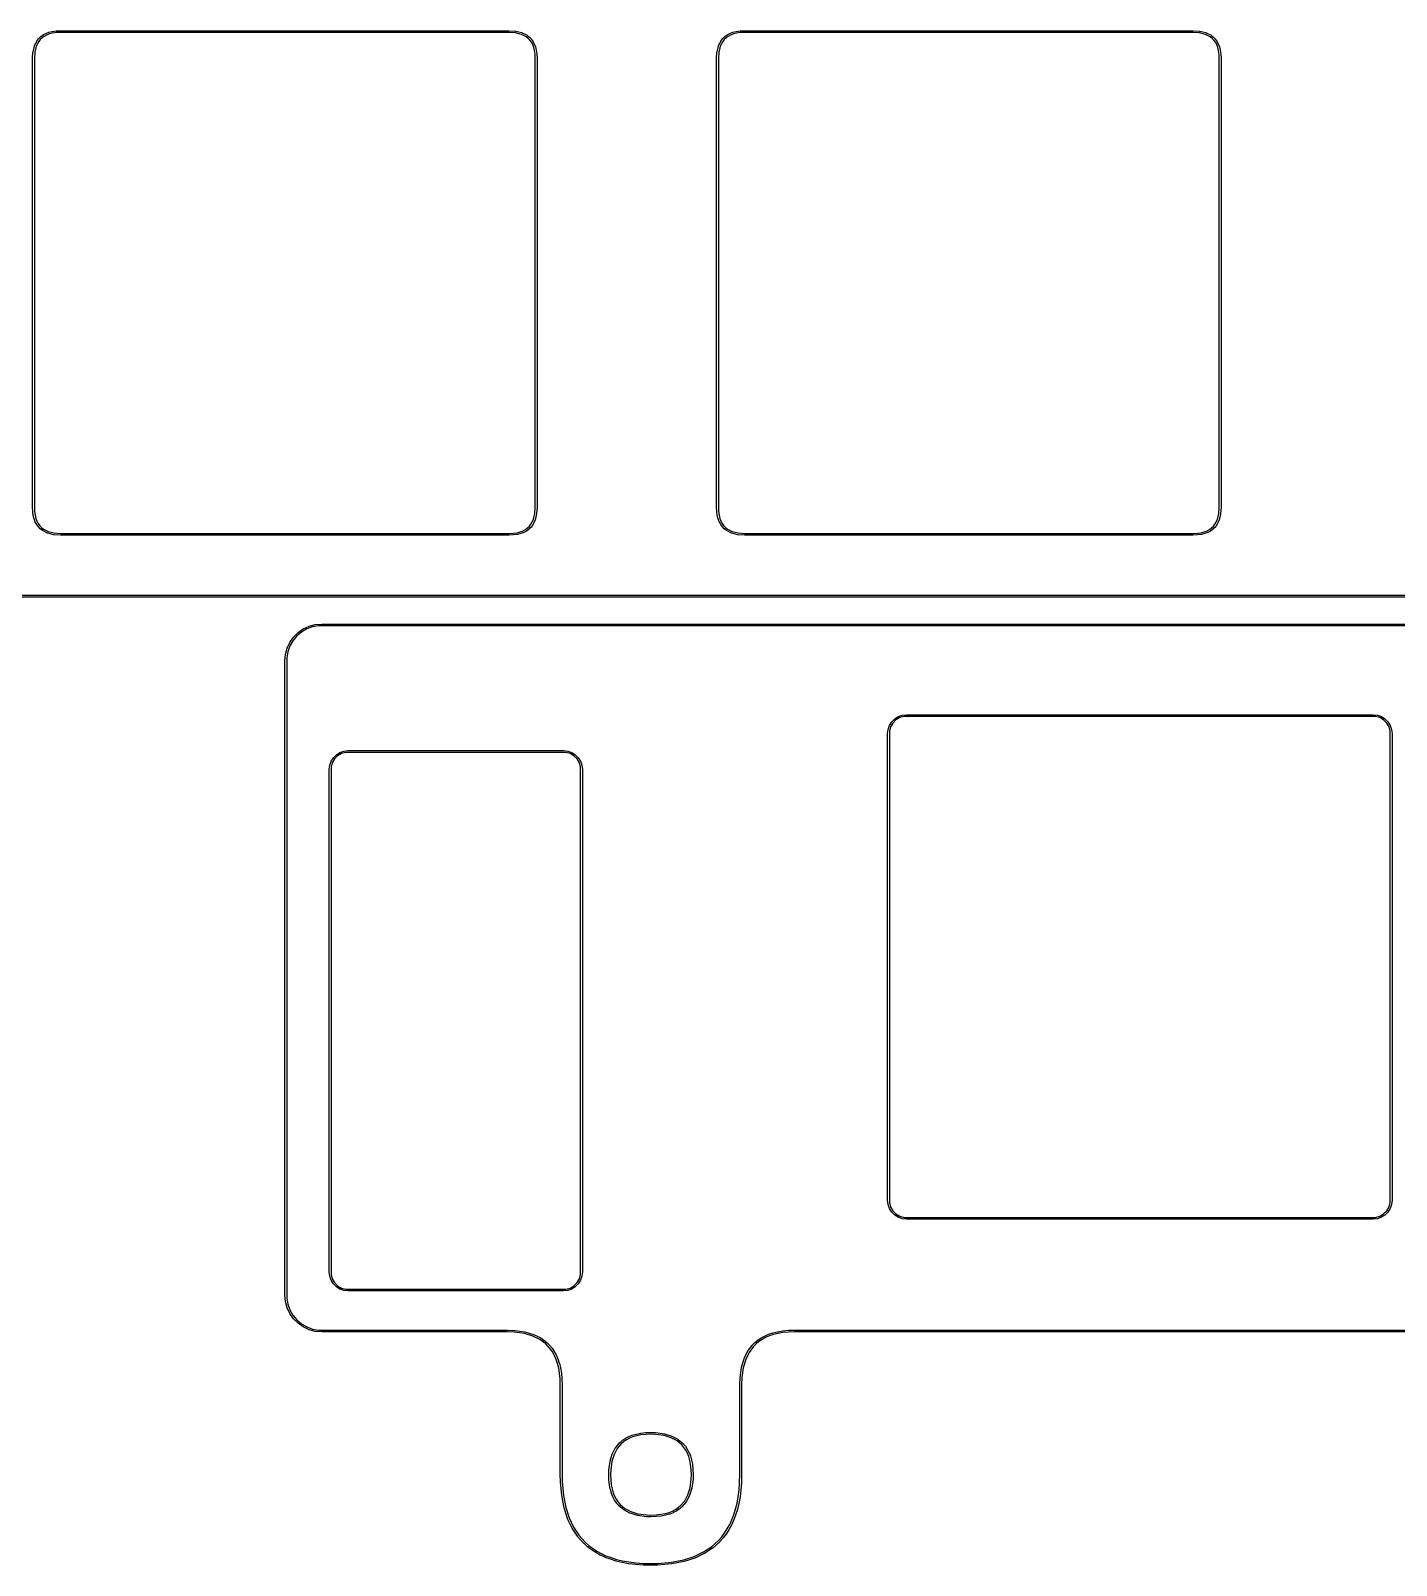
# Model space of a CAD drawing. Extents: x 16 to 363, y -178 to -8.
# Drawn here: x 194.14 to 232.17, y -141.68 to -98.94 of the extents above; entities that cross this region are included whole.
import ezdxf

# ---------------------------------------------------------------- set-up
doc = ezdxf.new("R2010")
doc.units = 0
doc.layers.add('BLACK', color=7, linetype='CONTINUOUS')

msp = doc.modelspace()

# ---------------------------------------------------------------- linework, layer by layer
at = {"layer": 'BLACK', "linetype": 'CONTINUOUS'}
for p, q in [((194.316805, -99.211196), (194.362301, -99.153504)), ((194.362301, -99.153504), (194.363612, -99.152384)), ((194.363612, -99.152384), (194.364599, -99.150968)), ((194.364599, -99.150968), (194.417193, -99.100374)), ((194.450606, -99.13761), (194.400498, -99.185813)), ((194.417193, -99.100374), (194.418659, -99.099434)), ((194.418659, -99.099434), (194.419844, -99.098155)), ((194.419844, -99.098155), (194.481496, -99.053428)), ((194.50949, -99.09489), (194.450606, -99.13761)), ((194.481496, -99.053428), (194.483034, -99.05272)), ((194.483034, -99.05272), (194.484342, -99.051642)), ((194.484342, -99.051642), (194.553537, -99.01446)), ((194.575792, -99.059262), (194.50949, -99.09489)), ((194.553537, -99.01446), (194.555084, -99.013986)), ((194.555084, -99.013986), (194.556451, -99.013128)), ((194.556451, -99.013128), (194.638279, -98.981873)), ((194.65473, -99.029112), (194.575792, -99.059262)), ((194.638279, -98.981873), (194.639751, -98.981622)), ((194.639751, -98.981622), (194.6411, -98.980983)), ((194.6411, -98.980983), (194.731452, -98.958255)), ((194.742345, -99.007073), (194.65473, -99.029112)), ((194.731452, -98.958255), (194.732811, -98.958186)), ((194.732811, -98.958186), (194.734095, -98.95774)), ((194.734095, -98.95774), (194.841571, -98.94274)), ((194.847294, -98.992425), (194.742345, -99.007073)), ((194.841571, -98.94274), (194.842784, -98.94281)), ((194.842784, -98.94281), (194.843963, -98.942523)), ((194.843963, -98.942523), (194.961437, -98.937523)), ((194.963023, -98.9875), (194.847294, -98.992425)), ((194.961437, -98.937523), (194.961969, -98.937605)), ((194.961969, -98.937605), (194.9625, -98.9375)), ((194.9625, -98.9375), (207.4625, -98.9375)), ((207.461672, -98.9875), (194.963023, -98.9875)), ((207.632931, -98.998803), (207.461672, -98.9875)), ((207.4625, -98.9375), (207.463317, -98.937662)), ((207.463317, -98.937662), (207.464146, -98.937554)), ((207.464146, -98.937554), (207.638384, -98.949054)), ((207.801888, -99.039968), (207.632931, -98.998803)), ((207.638384, -98.949054), (207.640486, -98.949618)), ((207.640486, -98.949618), (207.642656, -98.949711)), ((207.642656, -98.949711), (207.816553, -98.99208)), ((207.934782, -99.107595), (207.801888, -99.039968)), ((207.816553, -98.99208), (207.819181, -98.993302)), ((207.819181, -98.993302), (207.821973, -98.994088)), ((207.821973, -98.994088), (207.959661, -99.064154)), ((207.989186, -99.150498), (207.934782, -99.107595)), ((207.959661, -99.064154), (207.961601, -99.065682)), ((207.961601, -99.065682), (207.963804, -99.066805)), ((207.963804, -99.066805), (208.021496, -99.112301)), ((208.037389, -99.200606), (207.989186, -99.150498)), ((208.021496, -99.112301), (208.022615, -99.113612)), ((208.022615, -99.113612), (208.024032, -99.114599)), ((208.024032, -99.114599), (208.074626, -99.167193)), ((213.366805, -99.211196), (213.412301, -99.153504)), ((213.412301, -99.153504), (213.413612, -99.152384)), ((213.413612, -99.152384), (213.414599, -99.150968)), ((213.414599, -99.150968), (213.467193, -99.100374)), ((213.500606, -99.13761), (213.450498, -99.185813)), ((213.467193, -99.100374), (213.468659, -99.099434)), ((213.468659, -99.099434), (213.469844, -99.098155)), ((213.469844, -99.098155), (213.531496, -99.053428)), ((213.55949, -99.09489), (213.500606, -99.13761)), ((213.531496, -99.053428), (213.533034, -99.05272)), ((213.533034, -99.05272), (213.534342, -99.051642)), ((213.534342, -99.051642), (213.603537, -99.01446)), ((213.625792, -99.059262), (213.55949, -99.09489)), ((213.603537, -99.01446), (213.605084, -99.013986)), ((213.605084, -99.013986), (213.606451, -99.013128)), ((213.606451, -99.013128), (213.688279, -98.981873)), ((213.70473, -99.029112), (213.625792, -99.059262)), ((213.688279, -98.981873), (213.689751, -98.981622)), ((213.689751, -98.981622), (213.6911, -98.980983)), ((213.6911, -98.980983), (213.781452, -98.958255)), ((213.792345, -99.007073), (213.70473, -99.029112)), ((213.781452, -98.958255), (213.782811, -98.958186)), ((213.782811, -98.958186), (213.784095, -98.95774)), ((213.784095, -98.95774), (213.891571, -98.94274)), ((213.897294, -98.992425), (213.792345, -99.007073)), ((213.891571, -98.94274), (213.892784, -98.94281)), ((213.892784, -98.94281), (213.893963, -98.942523)), ((213.893963, -98.942523), (214.011437, -98.937523)), ((214.013023, -98.9875), (213.897294, -98.992425)), ((214.011437, -98.937523), (214.011969, -98.937605)), ((214.011969, -98.937605), (214.0125, -98.9375)), ((214.0125, -98.9375), (226.5125, -98.9375)), ((226.511672, -98.9875), (214.013023, -98.9875)), ((226.682931, -98.998803), (226.511672, -98.9875)), ((226.5125, -98.9375), (226.513317, -98.937662)), ((226.513317, -98.937662), (226.514146, -98.937554)), ((226.514146, -98.937554), (226.688384, -98.949054)), ((226.851888, -99.039968), (226.682931, -98.998803)), ((226.688384, -98.949054), (226.690486, -98.949618)), ((226.690486, -98.949618), (226.692656, -98.949711)), ((226.692656, -98.949711), (226.866553, -98.99208)), ((226.984782, -99.107595), (226.851888, -99.039968)), ((226.866553, -98.99208), (226.869181, -98.993302)), ((226.869181, -98.993302), (226.871973, -98.994088)), ((226.871973, -98.994088), (227.009661, -99.064154)), ((227.039186, -99.150498), (226.984782, -99.107595)), ((227.009661, -99.064154), (227.011601, -99.065682)), ((227.011601, -99.065682), (227.013804, -99.066805)), ((227.013804, -99.066805), (227.071496, -99.112301)), ((227.087389, -99.200606), (227.039186, -99.150498)), ((227.071496, -99.112301), (227.072615, -99.113612)), ((227.072615, -99.113612), (227.074032, -99.114599)), ((227.074032, -99.114599), (227.124626, -99.167193)), ((194.187554, -99.710854), (194.199054, -99.536616)), ((194.199054, -99.536616), (194.199618, -99.534513)), ((194.199618, -99.534513), (194.199711, -99.532344)), ((194.199711, -99.532344), (194.24208, -99.358447)), ((194.248803, -99.542068), (194.2375, -99.713327)), ((194.24208, -99.358447), (194.243302, -99.355818)), ((194.243302, -99.355818), (194.244088, -99.353027)), ((194.244088, -99.353027), (194.314154, -99.215339)), ((194.289968, -99.373111), (194.248803, -99.542068)), ((194.357595, -99.240217), (194.289968, -99.373111)), ((194.314154, -99.215339), (194.315682, -99.213398)), ((194.315682, -99.213398), (194.316805, -99.211196)), ((194.400498, -99.185813), (194.357595, -99.240217)), ((208.080109, -99.25949), (208.037389, -99.200606)), ((208.074626, -99.167193), (208.075565, -99.168659)), ((208.075565, -99.168659), (208.076845, -99.169844)), ((208.076845, -99.169844), (208.121572, -99.231496)), ((208.115737, -99.325792), (208.080109, -99.25949)), ((208.145887, -99.40473), (208.115737, -99.325792)), ((208.121572, -99.231496), (208.122279, -99.233034)), ((208.122279, -99.233034), (208.123358, -99.234342)), ((208.123358, -99.234342), (208.16054, -99.303537)), ((208.167926, -99.492345), (208.145887, -99.40473)), ((208.16054, -99.303537), (208.161013, -99.305084)), ((208.161013, -99.305084), (208.161872, -99.306451)), ((208.161872, -99.306451), (208.193127, -99.388279)), ((208.182574, -99.597294), (208.167926, -99.492345)), ((208.193127, -99.388279), (208.193377, -99.389751)), ((208.193377, -99.389751), (208.194017, -99.3911)), ((208.194017, -99.3911), (208.216745, -99.481452)), ((208.216745, -99.481452), (208.216813, -99.482811)), ((208.216813, -99.482811), (208.21726, -99.484095)), ((208.21726, -99.484095), (208.23226, -99.591571)), ((213.237554, -99.710854), (213.249054, -99.536616)), ((213.249054, -99.536616), (213.249618, -99.534513)), ((213.249618, -99.534513), (213.249711, -99.532344)), ((213.249711, -99.532344), (213.29208, -99.358447)), ((213.298803, -99.542068), (213.2875, -99.713327)), ((213.29208, -99.358447), (213.293302, -99.355818)), ((213.293302, -99.355818), (213.294088, -99.353027)), ((213.294088, -99.353027), (213.364154, -99.215339)), ((213.339968, -99.373111), (213.298803, -99.542068)), ((213.407595, -99.240217), (213.339968, -99.373111)), ((213.364154, -99.215339), (213.365682, -99.213398)), ((213.365682, -99.213398), (213.366805, -99.211196)), ((213.450498, -99.185813), (213.407595, -99.240217)), ((227.130109, -99.25949), (227.087389, -99.200606)), ((227.124626, -99.167193), (227.125565, -99.168659)), ((227.125565, -99.168659), (227.126845, -99.169844)), ((227.126845, -99.169844), (227.171572, -99.231496)), ((227.165737, -99.325792), (227.130109, -99.25949)), ((227.195887, -99.40473), (227.165737, -99.325792)), ((227.171572, -99.231496), (227.172279, -99.233034)), ((227.172279, -99.233034), (227.173358, -99.234342)), ((227.173358, -99.234342), (227.21054, -99.303537)), ((227.217926, -99.492345), (227.195887, -99.40473)), ((227.21054, -99.303537), (227.211013, -99.305084)), ((227.211013, -99.305084), (227.211872, -99.306451)), ((227.211872, -99.306451), (227.243127, -99.388279)), ((227.232574, -99.597294), (227.217926, -99.492345)), ((227.243127, -99.388279), (227.243377, -99.389751)), ((227.243377, -99.389751), (227.244017, -99.3911)), ((227.244017, -99.3911), (227.266745, -99.481452)), ((227.266745, -99.481452), (227.266813, -99.482811)), ((227.266813, -99.482811), (227.26726, -99.484095)), ((227.26726, -99.484095), (227.28226, -99.591571)), ((194.1875, -99.7125), (194.187662, -99.711682)), ((194.1875, -112.2125), (194.1875, -99.7125)), ((194.187662, -99.711682), (194.187554, -99.710854)), ((194.2375, -99.713327), (194.2375, -112.211977)), ((208.1875, -99.713022), (208.182574, -99.597294)), ((208.1875, -112.211672), (208.1875, -99.713022)), ((208.23226, -99.591571), (208.232189, -99.592784)), ((208.232189, -99.592784), (208.232477, -99.593963)), ((208.232477, -99.593963), (208.237477, -99.711437)), ((208.237477, -99.711437), (208.237394, -99.711969)), ((208.237394, -99.711969), (208.2375, -99.7125)), ((208.2375, -99.7125), (208.2375, -112.2125)), ((213.2375, -99.7125), (213.237662, -99.711682)), ((213.2375, -112.2125), (213.2375, -99.7125)), ((213.237662, -99.711682), (213.237554, -99.710854)), ((213.2875, -99.713327), (213.2875, -112.211977)), ((227.2375, -99.713022), (227.232574, -99.597294)), ((227.2375, -112.211672), (227.2375, -99.713022)), ((227.28226, -99.591571), (227.282189, -99.592784)), ((227.282189, -99.592784), (227.282477, -99.593963)), ((227.282477, -99.593963), (227.287477, -99.711437)), ((227.287477, -99.711437), (227.287394, -99.711969)), ((227.287394, -99.711969), (227.2875, -99.7125)), ((227.2875, -99.7125), (227.2875, -112.2125)), ((194.187605, -112.21303), (194.1875, -112.2125)), ((194.187523, -112.213563), (194.187605, -112.21303)), ((194.192523, -112.331037), (194.187523, -112.213563)), ((194.19281, -112.332215), (194.192523, -112.331037)), ((194.19274, -112.33343), (194.19281, -112.332215)), ((194.20774, -112.440905), (194.19274, -112.33343)), ((194.2375, -112.211977), (194.242425, -112.327705)), ((194.242425, -112.327705), (194.257072, -112.432653)), ((208.135031, -112.551888), (208.176196, -112.382931)), ((208.176196, -112.382931), (208.1875, -112.211672)), ((208.225289, -112.392656), (208.18292, -112.566553)), ((208.225381, -112.390486), (208.225289, -112.392656)), ((208.225946, -112.388384), (208.225381, -112.390486)), ((208.237446, -112.214147), (208.225946, -112.388384)), ((208.2375, -112.2125), (208.237337, -112.213318)), ((208.237337, -112.213318), (208.237446, -112.214147)), ((213.237605, -112.21303), (213.2375, -112.2125)), ((213.237523, -112.213563), (213.237605, -112.21303)), ((213.242523, -112.331037), (213.237523, -112.213563)), ((213.24281, -112.332215), (213.242523, -112.331037)), ((213.24274, -112.33343), (213.24281, -112.332215)), ((213.25774, -112.440905), (213.24274, -112.33343)), ((213.2875, -112.211977), (213.292425, -112.327705)), ((213.292425, -112.327705), (213.307072, -112.432653)), ((227.185031, -112.551888), (227.226196, -112.382931)), ((227.226196, -112.382931), (227.2375, -112.211672)), ((227.275289, -112.392656), (227.23292, -112.566553)), ((227.275381, -112.390486), (227.275289, -112.392656)), ((227.275946, -112.388384), (227.275381, -112.390486)), ((227.287446, -112.214147), (227.275946, -112.388384)), ((227.2875, -112.2125), (227.287337, -112.213318)), ((227.287337, -112.213318), (227.287446, -112.214147)), ((194.208186, -112.442188), (194.20774, -112.440905)), ((194.208255, -112.443548), (194.208186, -112.442188)), ((194.230983, -112.5339), (194.208255, -112.443548)), ((194.231624, -112.535251), (194.230983, -112.5339)), ((194.231874, -112.536721), (194.231624, -112.535251)), ((194.263128, -112.61855), (194.231874, -112.536721)), ((194.257072, -112.432653), (194.279113, -112.520271)), ((194.263987, -112.619917), (194.263128, -112.61855)), ((194.26446, -112.621463), (194.263987, -112.619917)), ((194.301642, -112.690657), (194.26446, -112.621463)), ((194.279113, -112.520271), (194.309264, -112.59921)), ((194.302718, -112.691962), (194.301642, -112.690657)), ((194.303428, -112.693505), (194.302718, -112.691962)), ((194.348156, -112.755156), (194.303428, -112.693505)), ((194.309264, -112.59921), (194.344887, -112.665504)), ((194.344887, -112.665504), (194.387608, -112.72439)), ((194.349433, -112.756338), (194.348156, -112.755156)), ((194.350374, -112.757807), (194.349433, -112.756338)), ((194.400968, -112.810401), (194.350374, -112.757807)), ((194.387608, -112.72439), (194.435813, -112.774502)), ((194.402384, -112.811387), (194.400968, -112.810401)), ((194.403504, -112.812699), (194.402384, -112.811387)), ((194.461197, -112.858196), (194.403504, -112.812699)), ((194.435813, -112.774502), (194.490217, -112.817404)), ((194.490217, -112.817404), (194.623111, -112.885031)), ((207.84921, -112.865735), (207.915504, -112.830112)), ((207.915504, -112.830112), (207.97439, -112.787391)), ((208.005156, -112.826844), (207.943505, -112.871572)), ((207.97439, -112.787391), (208.024502, -112.739186)), ((208.006338, -112.825566), (208.005156, -112.826844)), ((208.007807, -112.824626), (208.006338, -112.825566)), ((208.060401, -112.774032), (208.007807, -112.824626)), ((208.024502, -112.739186), (208.067404, -112.684782)), ((208.061387, -112.772615), (208.060401, -112.774032)), ((208.062699, -112.771496), (208.061387, -112.772615)), ((208.108196, -112.713803), (208.062699, -112.771496)), ((208.067404, -112.684782), (208.135031, -112.551888)), ((208.109318, -112.711601), (208.108196, -112.713803)), ((208.110846, -112.709661), (208.109318, -112.711601)), ((208.180912, -112.571973), (208.110846, -112.709661)), ((208.181697, -112.569181), (208.180912, -112.571973)), ((208.18292, -112.566553), (208.181697, -112.569181)), ((213.258186, -112.442188), (213.25774, -112.440905)), ((213.258255, -112.443548), (213.258186, -112.442188)), ((213.280983, -112.5339), (213.258255, -112.443548)), ((213.281624, -112.535251), (213.280983, -112.5339)), ((213.281874, -112.536721), (213.281624, -112.535251)), ((213.313128, -112.61855), (213.281874, -112.536721)), ((213.307072, -112.432653), (213.329113, -112.520271)), ((213.313987, -112.619917), (213.313128, -112.61855)), ((213.31446, -112.621463), (213.313987, -112.619917)), ((213.351642, -112.690657), (213.31446, -112.621463)), ((213.329113, -112.520271), (213.359264, -112.59921)), ((213.352718, -112.691962), (213.351642, -112.690657)), ((213.353428, -112.693505), (213.352718, -112.691962)), ((213.398156, -112.755156), (213.353428, -112.693505)), ((213.359264, -112.59921), (213.394887, -112.665504)), ((213.394887, -112.665504), (213.437608, -112.72439)), ((213.399433, -112.756338), (213.398156, -112.755156)), ((213.400374, -112.757807), (213.399433, -112.756338)), ((213.450968, -112.810401), (213.400374, -112.757807)), ((213.437608, -112.72439), (213.485813, -112.774502)), ((213.452384, -112.811387), (213.450968, -112.810401)), ((213.453504, -112.812699), (213.452384, -112.811387)), ((213.511197, -112.858196), (213.453504, -112.812699)), ((213.485813, -112.774502), (213.540217, -112.817404)), ((213.540217, -112.817404), (213.673111, -112.885031)), ((226.89921, -112.865735), (226.965504, -112.830112)), ((226.965504, -112.830112), (227.02439, -112.787391)), ((227.055156, -112.826844), (226.993505, -112.871572)), ((227.02439, -112.787391), (227.074502, -112.739186)), ((227.056338, -112.825566), (227.055156, -112.826844)), ((227.057807, -112.824626), (227.056338, -112.825566)), ((227.110401, -112.774032), (227.057807, -112.824626)), ((227.074502, -112.739186), (227.117404, -112.684782)), ((227.111387, -112.772615), (227.110401, -112.774032)), ((227.112699, -112.771496), (227.111387, -112.772615)), ((227.158196, -112.713803), (227.112699, -112.771496)), ((227.117404, -112.684782), (227.185031, -112.551888)), ((227.159318, -112.711601), (227.158196, -112.713803)), ((227.160846, -112.709661), (227.159318, -112.711601)), ((227.230912, -112.571973), (227.160846, -112.709661)), ((227.231697, -112.569181), (227.230912, -112.571973)), ((227.23292, -112.566553), (227.231697, -112.569181)), ((194.463398, -112.859318), (194.461197, -112.858196)), ((194.465339, -112.860846), (194.463398, -112.859318)), ((194.603027, -112.930912), (194.465339, -112.860846)), ((194.605818, -112.931697), (194.603027, -112.930912)), ((194.608447, -112.93292), (194.605818, -112.931697)), ((194.782344, -112.975289), (194.608447, -112.93292)), ((194.623111, -112.885031), (194.792068, -112.926196)), ((194.784513, -112.975381), (194.782344, -112.975289)), ((194.786616, -112.975946), (194.784513, -112.975381)), ((194.960853, -112.987446), (194.786616, -112.975946)), ((194.792068, -112.926196), (194.963328, -112.9375)), ((194.961681, -112.987337), (194.960853, -112.987446)), ((194.9625, -112.9875), (194.961681, -112.987337)), ((207.4625, -112.9875), (194.9625, -112.9875)), ((194.963328, -112.9375), (207.461977, -112.9375)), ((207.461977, -112.9375), (207.577705, -112.932574)), ((207.46303, -112.987394), (207.4625, -112.9875)), ((207.463563, -112.987477), (207.46303, -112.987394)), ((207.581037, -112.982477), (207.463563, -112.987477)), ((207.577705, -112.932574), (207.682653, -112.917927)), ((207.582215, -112.982189), (207.581037, -112.982477)), ((207.58343, -112.98226), (207.582215, -112.982189)), ((207.690905, -112.96726), (207.58343, -112.98226)), ((207.682653, -112.917927), (207.770271, -112.895886)), ((207.692188, -112.966813), (207.690905, -112.96726)), ((207.693548, -112.966745), (207.692188, -112.966813)), ((207.7839, -112.944017), (207.693548, -112.966745)), ((207.770271, -112.895886), (207.84921, -112.865735)), ((207.785251, -112.943375), (207.7839, -112.944017)), ((207.786721, -112.943126), (207.785251, -112.943375)), ((207.86855, -112.911872), (207.786721, -112.943126)), ((207.869917, -112.911012), (207.86855, -112.911872)), ((207.871463, -112.91054), (207.869917, -112.911012)), ((207.940657, -112.873358), (207.871463, -112.91054)), ((207.941962, -112.872281), (207.940657, -112.873358)), ((207.943505, -112.871572), (207.941962, -112.872281)), ((213.513398, -112.859318), (213.511197, -112.858196)), ((213.515339, -112.860846), (213.513398, -112.859318)), ((213.653027, -112.930912), (213.515339, -112.860846)), ((213.655818, -112.931697), (213.653027, -112.930912)), ((213.658447, -112.93292), (213.655818, -112.931697)), ((213.832344, -112.975289), (213.658447, -112.93292)), ((213.673111, -112.885031), (213.842068, -112.926196)), ((213.834513, -112.975381), (213.832344, -112.975289)), ((213.836616, -112.975946), (213.834513, -112.975381)), ((214.010853, -112.987446), (213.836616, -112.975946)), ((213.842068, -112.926196), (214.013328, -112.9375)), ((214.011681, -112.987337), (214.010853, -112.987446)), ((214.0125, -112.9875), (214.011681, -112.987337)), ((226.5125, -112.9875), (214.0125, -112.9875)), ((214.013328, -112.9375), (226.511977, -112.9375)), ((226.511977, -112.9375), (226.627705, -112.932574)), ((226.51303, -112.987394), (226.5125, -112.9875)), ((226.513563, -112.987477), (226.51303, -112.987394)), ((226.631037, -112.982477), (226.513563, -112.987477)), ((226.627705, -112.932574), (226.732653, -112.917927)), ((226.632215, -112.982189), (226.631037, -112.982477)), ((226.63343, -112.98226), (226.632215, -112.982189)), ((226.740905, -112.96726), (226.63343, -112.98226)), ((226.732653, -112.917927), (226.820271, -112.895886)), ((226.742188, -112.966813), (226.740905, -112.96726)), ((226.743548, -112.966745), (226.742188, -112.966813)), ((226.8339, -112.944017), (226.743548, -112.966745)), ((226.820271, -112.895886), (226.89921, -112.865735)), ((226.835251, -112.943375), (226.8339, -112.944017)), ((226.836721, -112.943126), (226.835251, -112.943375)), ((226.91855, -112.911872), (226.836721, -112.943126)), ((226.919917, -112.911012), (226.91855, -112.911872)), ((226.921463, -112.91054), (226.919917, -112.911012)), ((226.990657, -112.873358), (226.921463, -112.91054)), ((226.991962, -112.872281), (226.990657, -112.873358)), ((226.993505, -112.871572), (226.991962, -112.872281)), ((56.3125, -114.6625), (258.00625, -114.6625)), ((258.00625, -114.7125), (56.3125, -114.7125)), ((201.548573, -115.795415), (201.438912, -115.92611)), ((201.45544, -115.828625), (201.581777, -115.70228)), ((201.679262, -115.685746), (201.548573, -115.795415)), ((201.581777, -115.70228), (201.728133, -115.599792)), ((201.827008, -115.600437), (201.679262, -115.685746)), ((201.728133, -115.599792), (201.890063, -115.524274)), ((201.987323, -115.542078), (201.827008, -115.600437)), ((201.890063, -115.524274), (202.062645, -115.478022)), ((202.155337, -115.512443), (201.987323, -115.542078)), ((202.062645, -115.478022), (202.240637, -115.462439)), ((202.240332, -115.512439), (202.155337, -115.512443)), ((202.240639, -115.5125), (202.240332, -115.512439)), ((202.240637, -115.462439), (202.240637, -115.4625)), ((202.240637, -115.4625), (202.240639, -115.4625)), ((202.240639, -115.4625), (273.175554, -115.4625)), ((202.240641, -115.5125), (202.240639, -115.5125)), ((273.175554, -115.5125), (202.240641, -115.5125)), ((201.231211, -116.309507), (201.277453, -116.136922)), ((201.295263, -116.234181), (201.265638, -116.402196)), ((201.277453, -116.136922), (201.352961, -115.974988)), ((201.353612, -116.073862), (201.295263, -116.234181)), ((201.352961, -115.974988), (201.45544, -115.828625)), ((201.438912, -115.92611), (201.353612, -116.073862)), ((201.215639, -116.4875), (201.231211, -116.309507)), ((201.215639, -134.1525), (201.215639, -116.4875)), ((201.265638, -116.402196), (201.265639, -116.4875)), ((201.265639, -116.4875), (201.265639, -134.1525)), ((218.013163, -118.395677), (218.051991, -118.284711)), ((218.08237, -118.329157), (218.05, -118.449965)), ((218.051991, -118.284711), (218.114538, -118.185168)), ((218.144905, -118.220843), (218.08237, -118.329157)), ((218.114538, -118.185168), (218.197668, -118.102038)), ((218.233343, -118.132405), (218.144905, -118.220843)), ((218.197668, -118.102038), (218.297211, -118.039491)), ((218.341657, -118.06987), (218.233343, -118.132405)), ((218.297211, -118.039491), (218.408177, -118.000663)), ((218.462465, -118.0375), (218.341657, -118.06987)), ((218.408177, -118.000663), (218.525, -117.9875)), ((218.525, -118.0375), (218.462465, -118.0375)), ((218.525, -117.9875), (231.525, -117.9875)), ((231.525, -118.0375), (218.525, -118.0375)), ((231.525, -117.9875), (231.641823, -118.000663)), ((231.587535, -118.0375), (231.525, -118.0375)), ((231.708343, -118.06987), (231.587535, -118.0375)), ((231.641823, -118.000663), (231.752789, -118.039491)), ((231.816657, -118.132405), (231.708343, -118.06987)), ((231.752789, -118.039491), (231.852332, -118.102038)), ((231.905095, -118.220843), (231.816657, -118.132405)), ((231.852332, -118.102038), (231.935462, -118.185168)), ((231.96763, -118.329157), (231.905095, -118.220843)), ((231.935462, -118.185168), (231.998009, -118.284711)), ((232, -118.449965), (231.96763, -118.329157)), ((231.998009, -118.284711), (232.036837, -118.395677)), ((218, -118.5125), (218.013163, -118.395677)), ((218, -131.5125), (218, -118.5125)), ((218.05, -118.449965), (218.05, -118.5125)), ((218.05, -118.5125), (218.05, -131.5125)), ((232, -118.5125), (232, -118.449965)), ((232, -131.5125), (232, -118.5125)), ((232.036837, -118.395677), (232.05, -118.5125)), ((232.05, -118.5125), (232.05, -131.5125)), ((202.501991, -119.284711), (202.564538, -119.185168)), ((202.594905, -119.220843), (202.53237, -119.329157)), ((202.564538, -119.185168), (202.647668, -119.102038)), ((202.683343, -119.132405), (202.594905, -119.220843)), ((202.647668, -119.102038), (202.747211, -119.039491)), ((202.791657, -119.06987), (202.683343, -119.132405)), ((202.747211, -119.039491), (202.858177, -119.000663)), ((202.912465, -119.0375), (202.791657, -119.06987)), ((202.858177, -119.000663), (202.975, -118.9875)), ((202.975, -119.0375), (202.912465, -119.0375)), ((202.975, -118.9875), (208.975, -118.9875)), ((208.975, -119.0375), (202.975, -119.0375)), ((208.975, -118.9875), (209.091823, -119.000663)), ((209.037535, -119.0375), (208.975, -119.0375)), ((209.158343, -119.06987), (209.037535, -119.0375)), ((209.091823, -119.000663), (209.202789, -119.039491)), ((209.266657, -119.132405), (209.158343, -119.06987)), ((209.202789, -119.039491), (209.302332, -119.102038)), ((209.355095, -119.220843), (209.266657, -119.132405)), ((209.302332, -119.102038), (209.385462, -119.185168)), ((209.41763, -119.329157), (209.355095, -119.220843)), ((209.385462, -119.185168), (209.448009, -119.284711)), ((202.45, -119.5125), (202.463163, -119.395677)), ((202.45, -133.5125), (202.45, -119.5125)), ((202.463163, -119.395677), (202.501991, -119.284711)), ((202.53237, -119.329157), (202.5, -119.449965)), ((202.5, -119.449965), (202.5, -119.5125)), ((202.5, -119.5125), (202.5, -133.5125)), ((209.45, -119.449965), (209.41763, -119.329157)), ((209.448009, -119.284711), (209.486837, -119.395677)), ((209.45, -119.5125), (209.45, -119.449965)), ((209.45, -133.5125), (209.45, -119.5125)), ((209.486837, -119.395677), (209.5, -119.5125)), ((209.5, -119.5125), (209.5, -133.5125)), ((218.013163, -131.629323), (218, -131.5125)), ((218.051991, -131.740289), (218.013163, -131.629323)), ((218.05, -131.5125), (218.05, -131.575035)), ((218.05, -131.575035), (218.08237, -131.695843)), ((231.96763, -131.695843), (232, -131.575035)), ((232.036837, -131.629323), (231.998009, -131.740289)), ((232, -131.575035), (232, -131.5125)), ((232.05, -131.5125), (232.036837, -131.629323)), ((218.114538, -131.839832), (218.051991, -131.740289)), ((218.08237, -131.695843), (218.144905, -131.804157)), ((218.197668, -131.922962), (218.114538, -131.839832)), ((218.144905, -131.804157), (218.233343, -131.892595)), ((218.297211, -131.985509), (218.197668, -131.922962)), ((218.233343, -131.892595), (218.341657, -131.95513)), ((218.408177, -132.024337), (218.297211, -131.985509)), ((218.341657, -131.95513), (218.462465, -131.9875)), ((218.525, -132.0375), (218.408177, -132.024337)), ((218.462465, -131.9875), (218.525, -131.9875)), ((218.525, -131.9875), (231.525, -131.9875)), ((231.525, -132.0375), (218.525, -132.0375)), ((231.525, -131.9875), (231.587535, -131.9875)), ((231.641823, -132.024337), (231.525, -132.0375)), ((231.587535, -131.9875), (231.708343, -131.95513)), ((231.752789, -131.985509), (231.641823, -132.024337)), ((231.708343, -131.95513), (231.816657, -131.892595)), ((231.852332, -131.922962), (231.752789, -131.985509)), ((231.816657, -131.892595), (231.905095, -131.804157)), ((231.935462, -131.839832), (231.852332, -131.922962)), ((231.905095, -131.804157), (231.96763, -131.695843)), ((231.998009, -131.740289), (231.935462, -131.839832)), ((202.463163, -133.629323), (202.45, -133.5125)), ((202.501991, -133.740289), (202.463163, -133.629323)), ((202.5, -133.5125), (202.5, -133.575035)), ((202.5, -133.575035), (202.53237, -133.695843)), ((202.564538, -133.839832), (202.501991, -133.740289)), ((202.53237, -133.695843), (202.594905, -133.804157)), ((209.355095, -133.804157), (209.41763, -133.695843)), ((209.448009, -133.740289), (209.385462, -133.839832)), ((209.41763, -133.695843), (209.45, -133.575035)), ((209.486837, -133.629323), (209.448009, -133.740289)), ((209.45, -133.575035), (209.45, -133.5125)), ((209.5, -133.5125), (209.486837, -133.629323)), ((201.215748, -134.153048), (201.215639, -134.1525)), ((201.231255, -134.330487), (201.215748, -134.153048)), ((201.265639, -134.1525), (201.265638, -134.152501)), ((201.265638, -134.152501), (201.265639, -134.152503)), ((201.265639, -134.152503), (201.2657, -134.152503)), ((201.2657, -134.152503), (201.265692, -134.237803)), ((202.647668, -133.922962), (202.564538, -133.839832)), ((202.594905, -133.804157), (202.683343, -133.892595)), ((202.747211, -133.985509), (202.647668, -133.922962)), ((202.683343, -133.892595), (202.791657, -133.95513)), ((202.858177, -134.024337), (202.747211, -133.985509)), ((202.791657, -133.95513), (202.912465, -133.9875)), ((202.975, -134.0375), (202.858177, -134.024337)), ((202.912465, -133.9875), (202.975, -133.9875)), ((202.975, -133.9875), (208.975, -133.9875)), ((208.975, -134.0375), (202.975, -134.0375)), ((208.975, -133.9875), (209.037535, -133.9875)), ((209.091823, -134.024337), (208.975, -134.0375)), ((209.037535, -133.9875), (209.158343, -133.95513)), ((209.202789, -133.985509), (209.091823, -134.024337)), ((209.158343, -133.95513), (209.266657, -133.892595)), ((209.302332, -133.922962), (209.202789, -133.985509)), ((209.266657, -133.892595), (209.355095, -133.804157)), ((209.385462, -133.839832), (209.302332, -133.922962)), ((201.277485, -134.50307), (201.231255, -134.330487)), ((201.265692, -134.237803), (201.295302, -134.405814)), ((201.352983, -134.665002), (201.277485, -134.50307)), ((201.295302, -134.405814), (201.35364, -134.56613)), ((201.35364, -134.56613), (201.438932, -134.713879)), ((201.455456, -134.811363), (201.352983, -134.665002)), ((201.438932, -134.713879), (201.548587, -134.844571)), ((201.581789, -134.937704), (201.455456, -134.811363)), ((201.548587, -134.844571), (201.679272, -134.954233)), ((201.728143, -135.040186), (201.581789, -134.937704)), ((201.679272, -134.954233), (201.827016, -135.039535)), ((201.890071, -135.115694), (201.728143, -135.040186)), ((201.827016, -135.039535), (201.987328, -135.097882)), ((202.062652, -135.161934), (201.890071, -135.115694)), ((201.987328, -135.097882), (202.155338, -135.127503)), ((202.240638, -135.177499), (202.062652, -135.161934)), ((202.155338, -135.127503), (202.240638, -135.1275)), ((202.240638, -135.1275), (202.240639, -135.1275)), ((202.240639, -135.1775), (202.240638, -135.177499)), ((202.240639, -135.1275), (207.41, -135.1275)), ((202.24064, -135.1775), (202.240639, -135.1775)), ((207.40954, -135.1775), (202.24064, -135.1775)), ((207.613495, -135.185018), (207.40954, -135.1775)), ((207.41, -135.1275), (207.410459, -135.127591)), ((207.410459, -135.127591), (207.410921, -135.127517)), ((207.410921, -135.127517), (207.616637, -135.1351)), ((207.888794, -135.224012), (207.613495, -135.185018)), ((207.616637, -135.1351), (207.617912, -135.135402)), ((207.617912, -135.135402), (207.619222, -135.13533)), ((207.619222, -135.13533), (207.897617, -135.174763)), ((208.120258, -135.292299), (207.888794, -135.224012)), ((207.897617, -135.174763), (207.899354, -135.175371)), ((207.899354, -135.175371), (207.901185, -135.175538)), ((207.901185, -135.175538), (208.136418, -135.244937)), ((208.314997, -135.387287), (208.120258, -135.292299)), ((208.136418, -135.244937), (208.138274, -135.24591)), ((208.138274, -135.24591), (208.140303, -135.246445)), ((208.140303, -135.246445), (208.338988, -135.343359)), ((208.479084, -135.508917), (208.314997, -135.387287)), ((208.338988, -135.343359), (208.340826, -135.344757)), ((208.340826, -135.344757), (208.342915, -135.345744)), ((208.342915, -135.345744), (208.510317, -135.46983)), ((208.510317, -135.46983), (208.511543, -135.471182)), ((208.511543, -135.471182), (208.51306, -135.47219)), ((208.51306, -135.47219), (208.586451, -135.545193)), ((214.22969, -135.54944), (214.302693, -135.476049)), ((214.302693, -135.476049), (214.303714, -135.475362)), ((214.303714, -135.475362), (214.304491, -135.47441)), ((214.304491, -135.47441), (214.384637, -135.408164)), ((214.415563, -135.447471), (214.337282, -135.512175)), ((214.384637, -135.408164), (214.385714, -135.407583)), ((214.385714, -135.407583), (214.386571, -135.406718)), ((214.386571, -135.406718), (214.475956, -135.346337)), ((214.502964, -135.388431), (214.415563, -135.447471)), ((214.475956, -135.346337), (214.477055, -135.345875)), ((214.477055, -135.345875), (214.477967, -135.345113)), ((214.477967, -135.345113), (214.574829, -135.292211)), ((214.597792, -135.33664), (214.502964, -135.388431)), ((214.574829, -135.292211), (214.575924, -135.291867)), ((214.575924, -135.291867), (214.576871, -135.291213)), ((214.576871, -135.291213), (214.685445, -135.244161)), ((214.704342, -135.290464), (214.597792, -135.33664)), ((214.685445, -135.244161), (214.686513, -135.24393)), ((214.686513, -135.24393), (214.687463, -135.243388)), ((214.687463, -135.243388), (214.804109, -135.204409)), ((214.818982, -135.252156), (214.704342, -135.290464)), ((214.804109, -135.204409), (214.805131, -135.204279)), ((214.805131, -135.204279), (214.806067, -135.203842)), ((214.806067, -135.203842), (214.937385, -135.171572)), ((214.948391, -135.220355), (214.818982, -135.252156)), ((214.937385, -135.171572), (214.938345, -135.171529)), ((214.938345, -135.171529), (214.939245, -135.171189)), ((214.939245, -135.171189), (215.079484, -135.147839)), ((215.086824, -135.197305), (214.948391, -135.220355)), ((215.079484, -135.147839), (215.080377, -135.147867)), ((215.080377, -135.147867), (215.08123, -135.147612)), ((215.08123, -135.147612), (215.239436, -135.132612)), ((215.243341, -135.182465), (215.086824, -135.197305)), ((215.239436, -135.132612), (215.24025, -135.132695)), ((215.24025, -135.132695), (215.241052, -135.132511)), ((215.241052, -135.132511), (215.409257, -135.127511)), ((215.410373, -135.1775), (215.243341, -135.182465)), ((215.409257, -135.127511), (215.409629, -135.127573)), ((215.409629, -135.127573), (215.41, -135.1275)), ((215.41, -135.1275), (244.91, -135.1275)), ((244.91, -135.1775), (215.410373, -135.1775)), ((208.550324, -135.579782), (208.479084, -135.508917)), ((208.615028, -135.658063), (208.550324, -135.579782)), ((208.586451, -135.545193), (208.587137, -135.546214)), ((208.587137, -135.546214), (208.58809, -135.546991)), ((208.58809, -135.546991), (208.654336, -135.627137)), ((208.674068, -135.745464), (208.615028, -135.658063)), ((208.654336, -135.627137), (208.654916, -135.628214)), ((208.654916, -135.628214), (208.655782, -135.629071)), ((208.655782, -135.629071), (208.716163, -135.718456)), ((208.725859, -135.840292), (208.674068, -135.745464)), ((208.716163, -135.718456), (208.716624, -135.719555)), ((208.716624, -135.719555), (208.717387, -135.720467)), ((208.717387, -135.720467), (208.770289, -135.817329)), ((208.772035, -135.946842), (208.725859, -135.840292)), ((208.770289, -135.817329), (208.770632, -135.818424)), ((208.770632, -135.818424), (208.771287, -135.819371)), ((208.771287, -135.819371), (208.818339, -135.927945)), ((214.003945, -135.922197), (214.100859, -135.723512)), ((214.144787, -135.747502), (214.049799, -135.942241)), ((214.100859, -135.723512), (214.102257, -135.721673)), ((214.102257, -135.721673), (214.103244, -135.719585)), ((214.103244, -135.719585), (214.22733, -135.552183)), ((214.266417, -135.583415), (214.144787, -135.747502)), ((214.22733, -135.552183), (214.228682, -135.550956)), ((214.228682, -135.550956), (214.22969, -135.54944)), ((214.337282, -135.512175), (214.266417, -135.583415)), ((208.810343, -136.061482), (208.772035, -135.946842)), ((208.842144, -136.190891), (208.810343, -136.061482)), ((208.818339, -135.927945), (208.818569, -135.929013)), ((208.818569, -135.929013), (208.819112, -135.929963)), ((208.819112, -135.929963), (208.858091, -136.046609)), ((208.865194, -136.329324), (208.842144, -136.190891)), ((208.858091, -136.046609), (208.85822, -136.047631)), ((208.85822, -136.047631), (208.858658, -136.048567)), ((208.858658, -136.048567), (208.890928, -136.179885)), ((208.880034, -136.485841), (208.865194, -136.329324)), ((208.890928, -136.179885), (208.89097, -136.180845)), ((208.89097, -136.180845), (208.891311, -136.181745)), ((208.891311, -136.181745), (208.914661, -136.321984)), ((208.914661, -136.321984), (208.914632, -136.322877)), ((208.914632, -136.322877), (208.914888, -136.32373)), ((208.914888, -136.32373), (208.929888, -136.481936)), ((213.89283, -136.443278), (213.932263, -136.164883)), ((213.932263, -136.164883), (213.932871, -136.163145)), ((213.932871, -136.163145), (213.933038, -136.161315)), ((213.933038, -136.161315), (214.002437, -135.926082)), ((213.981512, -136.173705), (213.942518, -136.449004)), ((214.049799, -135.942241), (213.981512, -136.173705)), ((214.002437, -135.926082), (214.00341, -135.924225)), ((214.00341, -135.924225), (214.003945, -135.922197)), ((208.885, -136.652872), (208.880034, -136.485841)), ((208.885, -139.1525), (208.885, -136.652872)), ((208.929888, -136.481936), (208.929804, -136.48275)), ((208.929804, -136.48275), (208.929989, -136.483552)), ((208.929989, -136.483552), (208.934989, -136.651757)), ((208.934989, -136.651757), (208.934926, -136.652129)), ((208.934926, -136.652129), (208.935, -136.6525)), ((208.935, -136.6525), (208.935, -139.152243)), ((213.885, -136.6525), (213.885091, -136.65204)), ((213.885, -139.152235), (213.885, -136.6525)), ((213.885017, -136.651579), (213.8926, -136.445863)), ((213.885091, -136.65204), (213.885017, -136.651579)), ((213.8926, -136.445863), (213.892902, -136.444587)), ((213.892902, -136.444587), (213.89283, -136.443278)), ((213.942518, -136.449004), (213.935, -136.652959)), ((213.935, -136.652959), (213.935, -139.1525)), ((210.890551, -138.053531), (211.00075, -138.021619)), ((211.00075, -138.021619), (211.001879, -138.021522)), ((211.001879, -138.021522), (211.002933, -138.021091)), ((211.002933, -138.021091), (211.121914, -137.997959)), ((211.130431, -138.047239), (211.013569, -138.06996)), ((211.121914, -137.997959), (211.12296, -137.997963)), ((211.12296, -137.997963), (211.123957, -137.997649)), ((211.123957, -137.997649), (211.260616, -137.982649)), ((211.265145, -138.032452), (211.130431, -138.047239)), ((211.260616, -137.982649), (211.261566, -137.982731)), ((211.261566, -137.982731), (211.262491, -137.982515)), ((211.262491, -137.982515), (211.409148, -137.977515)), ((211.410057, -138.027512), (211.265145, -138.032452)), ((211.409148, -137.977515), (211.40993, -137.977642)), ((211.40993, -137.977642), (211.410715, -137.97751)), ((211.532436, -138.031014), (211.410057, -138.027512)), ((211.410715, -137.97751), (211.535141, -137.981071)), ((211.77511, -138.062906), (211.532436, -138.031014)), ((211.535141, -137.981071), (211.536397, -137.981358)), ((211.536397, -137.981358), (211.537683, -137.981274)), ((211.537683, -137.981274), (211.783689, -138.013604)), ((211.783689, -138.013604), (211.78567, -138.014275)), ((211.78567, -138.014275), (211.787749, -138.014486)), ((211.787749, -138.014486), (211.990975, -138.076694)), ((210.336044, -138.56707), (210.425617, -138.399266)), ((210.468463, -138.425177), (210.381293, -138.588481)), ((210.425617, -138.399266), (210.427318, -138.39719)), ((210.427318, -138.39719), (210.428623, -138.394848)), ((210.428623, -138.394848), (210.545828, -138.256942)), ((210.582571, -138.290916), (210.468463, -138.425177)), ((210.545828, -138.256942), (210.547472, -138.255639)), ((210.547472, -138.255639), (210.548782, -138.254003)), ((210.548782, -138.254003), (210.619137, -138.194804)), ((210.650272, -138.233951), (210.582571, -138.290916)), ((210.619137, -138.194804), (210.620356, -138.194132)), ((210.620356, -138.194132), (210.621341, -138.193148)), ((210.621341, -138.193148), (210.698992, -138.141247)), ((210.72566, -138.183562), (210.650272, -138.233951)), ((210.698992, -138.141247), (210.700248, -138.140726)), ((210.700248, -138.140726), (210.701307, -138.139874)), ((210.701307, -138.139874), (210.789681, -138.093695)), ((210.811693, -138.138606), (210.72566, -138.183562)), ((210.789681, -138.093695), (210.790924, -138.09333)), ((210.790924, -138.09333), (210.792014, -138.092624)), ((210.792014, -138.092624), (210.88826, -138.054316)), ((210.905632, -138.101217), (210.811693, -138.138606)), ((210.88826, -138.054316), (210.889465, -138.054093)), ((210.889465, -138.054093), (210.890551, -138.053531)), ((211.013569, -138.06996), (210.905632, -138.101217)), ((211.97402, -138.123794), (211.77511, -138.062906)), ((212.137321, -138.210961), (211.97402, -138.123794)), ((211.990975, -138.076694), (211.993109, -138.077841)), ((211.993109, -138.077841), (211.995429, -138.078544)), ((211.995429, -138.078544), (212.163235, -138.168116)), ((212.271583, -138.325071), (212.137321, -138.210961)), ((212.163235, -138.168116), (212.165312, -138.169818)), ((212.165312, -138.169818), (212.167652, -138.171122)), ((212.167652, -138.171122), (212.305558, -138.288329)), ((212.328548, -138.392772), (212.271583, -138.325071)), ((212.305558, -138.288329), (212.306859, -138.289971)), ((212.306859, -138.289971), (212.308497, -138.291282)), ((212.308497, -138.291282), (212.367696, -138.361637)), ((212.378937, -138.46816), (212.328548, -138.392772)), ((212.367696, -138.361637), (212.368367, -138.362856)), ((212.368367, -138.362856), (212.369352, -138.363841)), ((212.369352, -138.363841), (212.421253, -138.441492)), ((212.423893, -138.554193), (212.378937, -138.46816)), ((212.421253, -138.441492), (212.421773, -138.442748)), ((212.421773, -138.442748), (212.422626, -138.443807)), ((212.422626, -138.443807), (212.468805, -138.532181)), ((210.238774, -139.024817), (210.271104, -138.778811)), ((210.271104, -138.778811), (210.271775, -138.776829)), ((210.271775, -138.776829), (210.271986, -138.774751)), ((210.271986, -138.774751), (210.334194, -138.571525)), ((210.320406, -138.787389), (210.288514, -139.030063)), ((210.381293, -138.588481), (210.320406, -138.787389)), ((210.334194, -138.571525), (210.335341, -138.569391)), ((210.335341, -138.569391), (210.336044, -138.56707)), ((212.461282, -138.648132), (212.423893, -138.554193)), ((212.492539, -138.756069), (212.461282, -138.648132)), ((212.468805, -138.532181), (212.469169, -138.533424)), ((212.469169, -138.533424), (212.469876, -138.534514)), ((212.469876, -138.534514), (212.508184, -138.63076)), ((212.51526, -138.872931), (212.492539, -138.756069)), ((212.508184, -138.63076), (212.508406, -138.631965)), ((212.508406, -138.631965), (212.508969, -138.633051)), ((212.508969, -138.633051), (212.540881, -138.74325)), ((212.530047, -139.007645), (212.51526, -138.872931)), ((212.540881, -138.74325), (212.540977, -138.744379)), ((212.540977, -138.744379), (212.541409, -138.745433)), ((212.541409, -138.745433), (212.564541, -138.864414)), ((212.564541, -138.864414), (212.564536, -138.86546)), ((212.564536, -138.86546), (212.564851, -138.866457)), ((212.564851, -138.866457), (212.579851, -139.003116)), ((208.885049, -139.152751), (208.885, -139.1525)), ((208.885005, -139.153004), (208.885049, -139.152751)), ((208.888913, -139.346787), (208.885005, -139.153004)), ((208.935, -139.152243), (208.938885, -139.344922)), ((210.23501, -139.151785), (210.238571, -139.027359)), ((210.235142, -139.152569), (210.23501, -139.151785)), ((210.235015, -139.153352), (210.235142, -139.152569)), ((210.240015, -139.30001), (210.235015, -139.153352)), ((210.238571, -139.027359), (210.238858, -139.026102)), ((210.238858, -139.026102), (210.238774, -139.024817)), ((210.240231, -139.300935), (210.240015, -139.30001)), ((210.240149, -139.301886), (210.240231, -139.300935)), ((210.255149, -139.438543), (210.240149, -139.301886)), ((210.288514, -139.030063), (210.285012, -139.152442)), ((210.285012, -139.152442), (210.289952, -139.297355)), ((210.289952, -139.297355), (210.304737, -139.432055)), ((212.499593, -139.517607), (212.531485, -139.274936)), ((212.534987, -139.152557), (212.530047, -139.007645)), ((212.531485, -139.274936), (212.534987, -139.152557)), ((212.581226, -139.280184), (212.548896, -139.526189)), ((212.579851, -139.003116), (212.579768, -139.004066)), ((212.579768, -139.004066), (212.579985, -139.004991)), ((212.579985, -139.004991), (212.584985, -139.151648)), ((212.581429, -139.277641), (212.581141, -139.278897)), ((212.581141, -139.278897), (212.581226, -139.280184)), ((212.58499, -139.153215), (212.581429, -139.277641)), ((212.584985, -139.151648), (212.584857, -139.15243)), ((212.584857, -139.15243), (212.58499, -139.153215)), ((213.880021, -139.369906), (213.885, -139.152235)), ((213.934993, -139.153072), (213.929993, -139.371679)), ((213.935, -139.1525), (213.934943, -139.152786)), ((213.934943, -139.152786), (213.934993, -139.153072)), ((208.889099, -139.347633), (208.888913, -139.346787)), ((208.889006, -139.348496), (208.889099, -139.347633)), ((208.923341, -139.734877), (208.889006, -139.348496)), ((208.923715, -139.736153), (208.923341, -139.734877)), ((208.923712, -139.737484), (208.923715, -139.736153)), ((208.990259, -140.0762), (208.923712, -139.737484)), ((208.938885, -139.344922), (208.973028, -139.729138)), ((208.973028, -139.729138), (209.039035, -140.065106)), ((210.255463, -139.439539), (210.255149, -139.438543)), ((210.255459, -139.440586), (210.255463, -139.439539)), ((210.278592, -139.559567), (210.255459, -139.440586)), ((210.279021, -139.560617), (210.278592, -139.559567)), ((210.279119, -139.56175), (210.279021, -139.560617)), ((210.311031, -139.67195), (210.279119, -139.56175)), ((210.304737, -139.432055), (210.32746, -139.54893)), ((210.311593, -139.673035), (210.311031, -139.67195)), ((210.311816, -139.674241), (210.311593, -139.673035)), ((210.350124, -139.770487), (210.311816, -139.674241)), ((210.32746, -139.54893), (210.35872, -139.656878)), ((210.35872, -139.656878), (210.396106, -139.750806)), ((210.396106, -139.750806), (210.441062, -139.836839)), ((212.351538, -139.879821), (212.438706, -139.716518)), ((212.483956, -139.737929), (212.394384, -139.905734)), ((212.438706, -139.716518), (212.499593, -139.517607)), ((212.484658, -139.735607), (212.483956, -139.737929)), ((212.485806, -139.733474), (212.484658, -139.735607)), ((212.548014, -139.530249), (212.485806, -139.733474)), ((212.548224, -139.52817), (212.548014, -139.530249)), ((212.548896, -139.526189), (212.548224, -139.52817)), ((213.841572, -139.766115), (213.86511, -139.577275)), ((213.86511, -139.577275), (213.880021, -139.369906)), ((213.914808, -139.582806), (213.891103, -139.772986)), ((213.914936, -139.581507), (213.91476, -139.582146)), ((213.91476, -139.582146), (213.914808, -139.582806)), ((213.929936, -139.3729), (213.914936, -139.581507)), ((213.929993, -139.371679), (213.929858, -139.372282)), ((213.929858, -139.372282), (213.929936, -139.3729)), ((208.990825, -140.077576), (208.990259, -140.0762)), ((208.990998, -140.07906), (208.990825, -140.077576)), ((209.086791, -140.375869), (208.990998, -140.07906)), ((209.039035, -140.065106), (209.13387, -140.358953)), ((210.350831, -139.771577), (210.350124, -139.770487)), ((210.351195, -139.772819), (210.350831, -139.771577)), ((210.397374, -139.861193), (210.351195, -139.772819)), ((210.398225, -139.86225), (210.397374, -139.861193)), ((210.398746, -139.863507), (210.398225, -139.86225)), ((210.450647, -139.941159), (210.398746, -139.863507)), ((210.441062, -139.836839), (210.49145, -139.912227)), ((210.451631, -139.942143), (210.450647, -139.941159)), ((210.452303, -139.943363), (210.451631, -139.942143)), ((210.511503, -140.013718), (210.452303, -139.943363)), ((210.49145, -139.912227), (210.548416, -139.979928)), ((210.51314, -140.015028), (210.511503, -140.013718)), ((210.514442, -140.016671), (210.51314, -140.015028)), ((210.652348, -140.133878), (210.514442, -140.016671)), ((210.548416, -139.979928), (210.682678, -140.094038)), ((210.65469, -140.135182), (210.652348, -140.133878)), ((210.656766, -140.136884), (210.65469, -140.135182)), ((210.824571, -140.226456), (210.656766, -140.136884)), ((210.682678, -140.094038), (210.845981, -140.181206)), ((210.845981, -140.181206), (211.044892, -140.242093)), ((211.914378, -140.203779), (212.008306, -140.166393)), ((212.008306, -140.166393), (212.094339, -140.121437)), ((212.118693, -140.165126), (212.030319, -140.211305)), ((212.094339, -140.121437), (212.169727, -140.071049)), ((212.11975, -140.164274), (212.118693, -140.165126)), ((212.121007, -140.163754), (212.11975, -140.164274)), ((212.198659, -140.111853), (212.121007, -140.163754)), ((212.169727, -140.071049), (212.237428, -140.014083)), ((212.199643, -140.110868), (212.198659, -140.111853)), ((212.200863, -140.110197), (212.199643, -140.110868)), ((212.271218, -140.050997), (212.200863, -140.110197)), ((212.237428, -140.014083), (212.351538, -139.879821)), ((212.272528, -140.049359), (212.271218, -140.050997)), ((212.274171, -140.048058), (212.272528, -140.049359)), ((212.391378, -139.910152), (212.274171, -140.048058)), ((212.392682, -139.907809), (212.391378, -139.910152)), ((212.394384, -139.905734), (212.392682, -139.907809)), ((213.721067, -140.264694), (213.769175, -140.109473)), ((213.817168, -140.123522), (213.768581, -140.280285)), ((213.769175, -140.109473), (213.808975, -139.945726)), ((213.808975, -139.945726), (213.841572, -139.766115)), ((213.817249, -140.122738), (213.817168, -140.123522)), ((213.817581, -140.122026), (213.817249, -140.122738)), ((213.857733, -139.956829), (213.817581, -140.122026)), ((213.857764, -139.956082), (213.857733, -139.956829)), ((213.858038, -139.955389), (213.857764, -139.956082)), ((213.890893, -139.774359), (213.858038, -139.955389)), ((213.891103, -139.772986), (213.890881, -139.773654)), ((213.890881, -139.773654), (213.890893, -139.774359)), ((209.087591, -140.377304), (209.086791, -140.375869)), ((209.087992, -140.378899), (209.087591, -140.377304)), ((209.211233, -140.638893), (209.087992, -140.378899)), ((209.13387, -140.358953), (209.255659, -140.615886)), ((210.826892, -140.227158), (210.824571, -140.226456)), ((210.829026, -140.228306), (210.826892, -140.227158)), ((211.032251, -140.290514), (210.829026, -140.228306)), ((211.034329, -140.290724), (211.032251, -140.290514)), ((211.036311, -140.291396), (211.034329, -140.290724)), ((211.282316, -140.323726), (211.036311, -140.291396)), ((211.044892, -140.242093), (211.287563, -140.273985)), ((211.283602, -140.323641), (211.282316, -140.323726)), ((211.284859, -140.323929), (211.283602, -140.323641)), ((211.409285, -140.32749), (211.284859, -140.323929)), ((211.287563, -140.273985), (211.409942, -140.277487)), ((211.410069, -140.327357), (211.409285, -140.32749)), ((211.409942, -140.277487), (211.554855, -140.272547)), ((211.410852, -140.327485), (211.410069, -140.327357)), ((211.55751, -140.322485), (211.410852, -140.327485)), ((211.554855, -140.272547), (211.689555, -140.257762)), ((211.558435, -140.322268), (211.55751, -140.322485)), ((211.559386, -140.322351), (211.558435, -140.322268)), ((211.696043, -140.307351), (211.559386, -140.322351)), ((211.689555, -140.257762), (211.80643, -140.235039)), ((211.697039, -140.307036), (211.696043, -140.307351)), ((211.698086, -140.307041), (211.697039, -140.307036)), ((211.817067, -140.283908), (211.698086, -140.307041)), ((211.80643, -140.235039), (211.914378, -140.203779)), ((211.818117, -140.283478), (211.817067, -140.283908)), ((211.81925, -140.283381), (211.818117, -140.283478)), ((211.92945, -140.251469), (211.81925, -140.283381)), ((211.930535, -140.250906), (211.92945, -140.251469)), ((211.931741, -140.250684), (211.930535, -140.250906)), ((212.027987, -140.212376), (211.931741, -140.250684)), ((212.029077, -140.211668), (212.027987, -140.212376)), ((212.030319, -140.211305), (212.029077, -140.211668)), ((213.536963, -140.663104), (213.604707, -140.540412)), ((213.648909, -140.5638), (213.5803, -140.688061)), ((213.604707, -140.540412), (213.66675, -140.406495)), ((213.64918, -140.562946), (213.648909, -140.5638)), ((213.649707, -140.562225), (213.64918, -140.562946)), ((213.712477, -140.426739), (213.649707, -140.562225)), ((213.66675, -140.406495), (213.721067, -140.264694)), ((213.712679, -140.425902), (213.712477, -140.426739)), ((213.713139, -140.425173), (213.712679, -140.425902)), ((213.768048, -140.281826), (213.713139, -140.425173)), ((213.768187, -140.28101), (213.768048, -140.281826)), ((213.768581, -140.280285), (213.768187, -140.28101)), ((209.212289, -140.640315), (209.211233, -140.638893)), ((209.21296, -140.641959), (209.212289, -140.640315)), ((209.363125, -140.869412), (209.21296, -140.641959)), ((209.255659, -140.615886), (209.403829, -140.840316)), ((209.364433, -140.870735), (209.363125, -140.869412)), ((209.365384, -140.872338), (209.364433, -140.870735)), ((209.543294, -141.070531), (209.365384, -140.872338)), ((209.403829, -140.840316), (209.579555, -141.036077)), ((209.579555, -141.036077), (209.678113, -141.123622)), ((213.097816, -141.15867), (213.293577, -140.982944)), ((213.328031, -141.019206), (213.129838, -141.197116)), ((213.293577, -140.982944), (213.381122, -140.884386)), ((213.328884, -141.018066), (213.328031, -141.019206)), ((213.330022, -141.017205), (213.328884, -141.018066)), ((213.419127, -140.916892), (213.330022, -141.017205)), ((213.381122, -140.884386), (213.461914, -140.778389)), ((213.419607, -140.916072), (213.419127, -140.916892)), ((213.420319, -140.915444), (213.419607, -140.916072)), ((213.502248, -140.807954), (213.420319, -140.915444)), ((213.461914, -140.778389), (213.536963, -140.663104)), ((213.50266, -140.80711), (213.502248, -140.807954)), ((213.503317, -140.806438), (213.50266, -140.80711)), ((213.579366, -140.689616), (213.503317, -140.806438)), ((213.579707, -140.688763), (213.579366, -140.689616)), ((213.5803, -140.688061), (213.579707, -140.688763)), ((209.544433, -141.071384), (209.543294, -141.070531)), ((209.545295, -141.072522), (209.544433, -141.071384)), ((209.645608, -141.161627), (209.545295, -141.072522)), ((209.646427, -141.162107), (209.645608, -141.161627)), ((209.647056, -141.162819), (209.646427, -141.162107)), ((209.754546, -141.244748), (209.647056, -141.162819)), ((209.678113, -141.123622), (209.78411, -141.204414)), ((209.755389, -141.24516), (209.754546, -141.244748)), ((209.756062, -141.245817), (209.755389, -141.24516)), ((209.872884, -141.321866), (209.756062, -141.245817)), ((209.78411, -141.204414), (209.899395, -141.279463)), ((209.873736, -141.322207), (209.872884, -141.321866)), ((209.874439, -141.3228), (209.873736, -141.322207)), ((209.9987, -141.391409), (209.874439, -141.3228)), ((209.899395, -141.279463), (210.022087, -141.347207)), ((209.999553, -141.39168), (209.9987, -141.391409)), ((210.000275, -141.392207), (209.999553, -141.39168)), ((210.135761, -141.454977), (210.000275, -141.392207)), ((210.022087, -141.347207), (210.156004, -141.40925)), ((210.136597, -141.455179), (210.135761, -141.454977)), ((210.137327, -141.455639), (210.136597, -141.455179)), ((210.280674, -141.510548), (210.137327, -141.455639)), ((210.156004, -141.40925), (210.297805, -141.463567)), ((210.297805, -141.463567), (210.453026, -141.511675)), ((212.322606, -141.523464), (212.616453, -141.428629)), ((212.616453, -141.428629), (212.873386, -141.30684)), ((212.896393, -141.351267), (212.636399, -141.474508)), ((212.873386, -141.30684), (213.097816, -141.15867)), ((212.897815, -141.35021), (212.896393, -141.351267)), ((212.899459, -141.34954), (212.897815, -141.35021)), ((213.126912, -141.199375), (212.899459, -141.34954)), ((213.128235, -141.198066), (213.126912, -141.199375)), ((213.129838, -141.197116), (213.128235, -141.198066)), ((210.281489, -141.510687), (210.280674, -141.510548)), ((210.282215, -141.511081), (210.281489, -141.510687)), ((210.438978, -141.559668), (210.282215, -141.511081)), ((210.439761, -141.559749), (210.438978, -141.559668)), ((210.440474, -141.560081), (210.439761, -141.559749)), ((210.605671, -141.600233), (210.440474, -141.560081)), ((210.453026, -141.511675), (210.616773, -141.551475)), ((210.606417, -141.600264), (210.605671, -141.600233)), ((210.607111, -141.600538), (210.606417, -141.600264)), ((210.788141, -141.633393), (210.607111, -141.600538)), ((210.616773, -141.551475), (210.796384, -141.584072)), ((210.788845, -141.633381), (210.788141, -141.633393)), ((210.789514, -141.633603), (210.788845, -141.633381)), ((210.979694, -141.657308), (210.789514, -141.633603)), ((210.796384, -141.584072), (210.985224, -141.60761)), ((210.980353, -141.65726), (210.979694, -141.657308)), ((210.980993, -141.657436), (210.980353, -141.65726)), ((211.1896, -141.672436), (210.980993, -141.657436)), ((210.985224, -141.60761), (211.192593, -141.622521)), ((211.190217, -141.672358), (211.1896, -141.672436)), ((211.190821, -141.672493), (211.190217, -141.672358)), ((211.409428, -141.677493), (211.190821, -141.672493)), ((211.192593, -141.622521), (211.41002, -141.627494)), ((211.409964, -141.677398), (211.409428, -141.677493)), ((211.410504, -141.677495), (211.409964, -141.677398)), ((211.41002, -141.627494), (211.602422, -141.623614)), ((211.604287, -141.673587), (211.410504, -141.677495)), ((211.602422, -141.623614), (211.986638, -141.589471)), ((211.605133, -141.6734), (211.604287, -141.673587)), ((211.605996, -141.673494), (211.605133, -141.6734)), ((211.992377, -141.639159), (211.605996, -141.673494)), ((211.986638, -141.589471), (212.322606, -141.523464)), ((211.993653, -141.638784), (211.992377, -141.639159)), ((211.994984, -141.638788), (211.993653, -141.638784)), ((212.3337, -141.572241), (211.994984, -141.638788)), ((212.335076, -141.571674), (212.3337, -141.572241)), ((212.33656, -141.571502), (212.335076, -141.571674)), ((212.633369, -141.475709), (212.33656, -141.571502)), ((212.634804, -141.474908), (212.633369, -141.475709)), ((212.636399, -141.474508), (212.634804, -141.474908))]:
    msp.add_line(p, q, dxfattribs=at)

doc.saveas('drawing.dxf')
